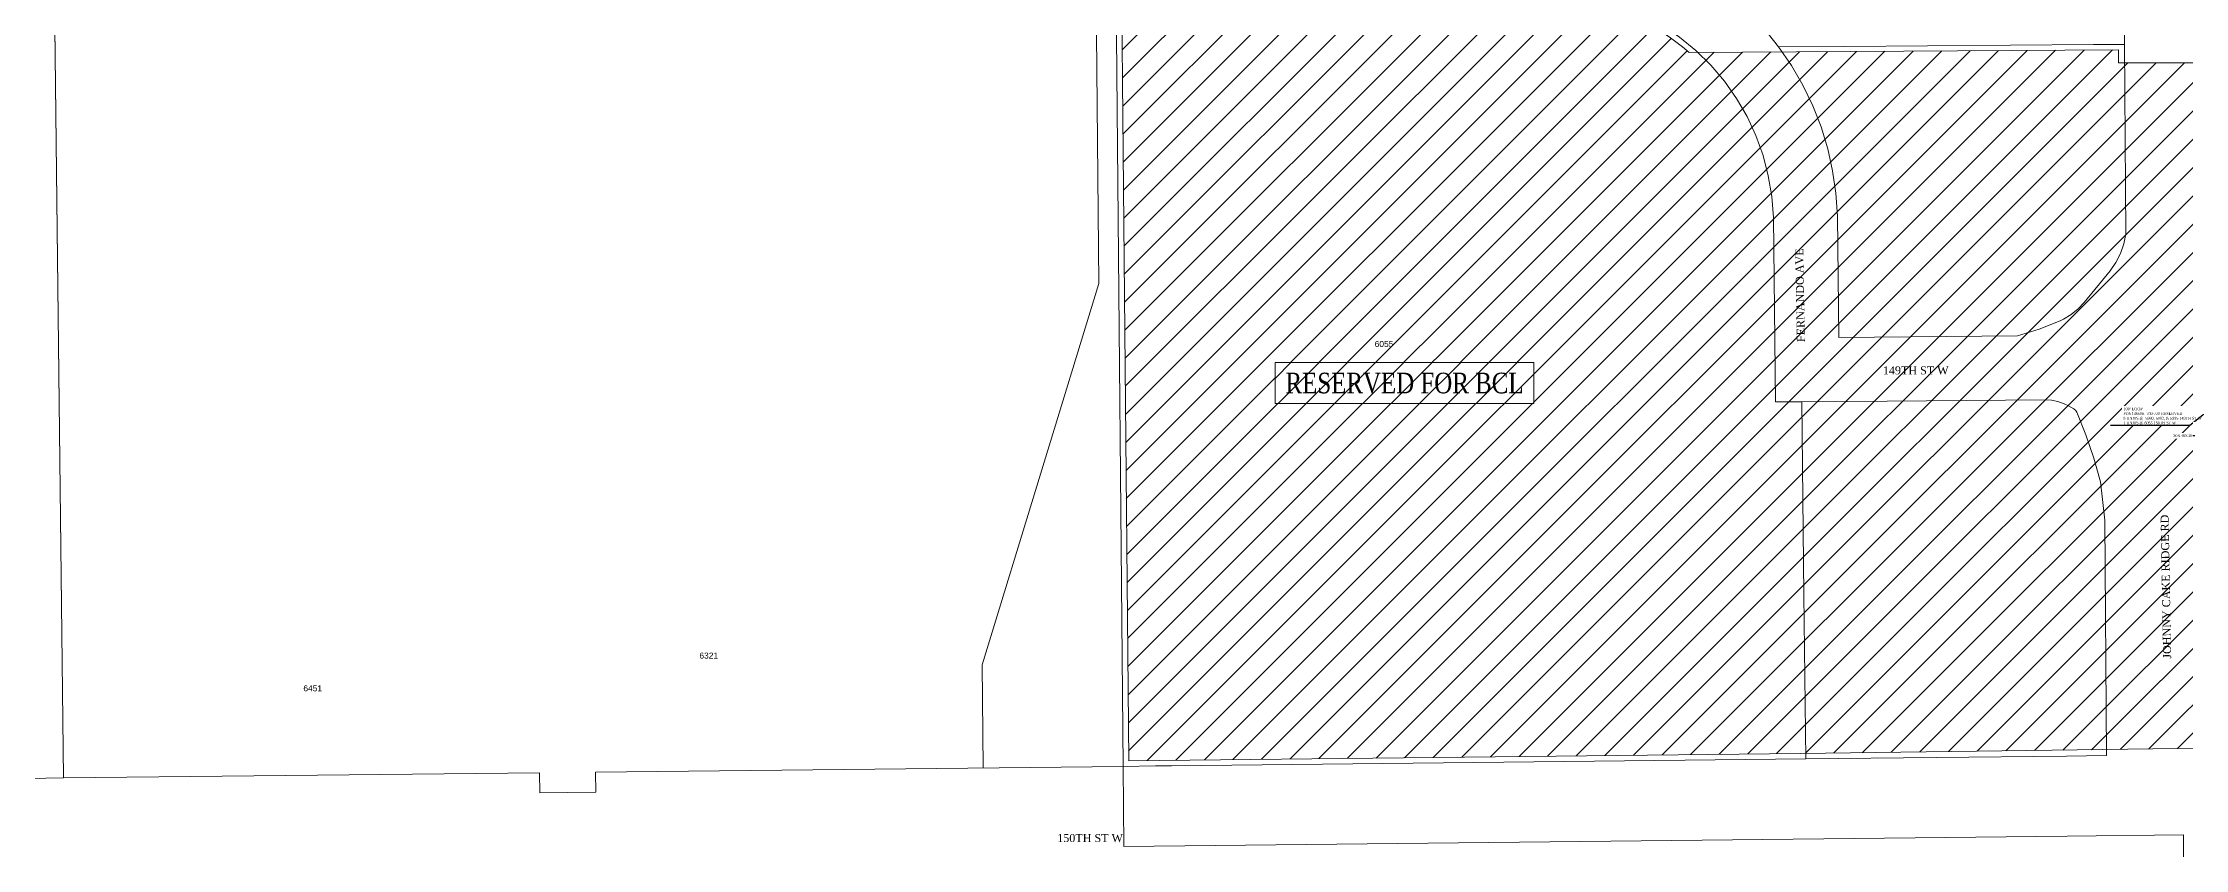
# Model space of a CAD drawing. Header units: feet. Extents: x 865220 to 2843432, y -2240498 to 970288.
# Drawn here: x 2833243 to 2835920, y 960467 to 961475 of the extents above; entities that cross this region are included whole.
import ezdxf
from ezdxf import colors
from ezdxf.entities.mleader import LeaderData, LeaderLine
from ezdxf.enums import TextEntityAlignment as Align
from ezdxf.math import Vec2, Vec3

# ---------------------------------------------------------------- set-up
doc = ezdxf.new("R2010")
doc.units = ezdxf.units.FT
doc.header["$LTSCALE"] = 0.015
doc.header["$MEASUREMENT"] = 0
for name, color, linetype in [('Dakota County Addresses', 7, 'Continuous'), ('Dakota County Parcels', 7, 'Continuous'), ('DETAIL', 7, 'Continuous'), ('NOTES', 7, 'Continuous'), ('STREET NAME', 7, 'Continuous')]:
    doc.layers.add(name, color=color, linetype=linetype)
doc.styles.add('Dimensions 100', font='arial.ttf')
doc.styles.add('SIMPLEX', font='times.ttf', dxfattribs={"width": 0.8})
doc.styles.get("Standard").update_dxf_attribs({"font": 'times.ttf'})

# ---------------------------------------------------------------- blocks, each defined once
blk = doc.blocks.new('ACMAP_ANN_TEMPLATE_Dakota County Addresses')
at = {"layer": 'Dakota County Addresses', "style": 'Dimensions 100'}
blk.add_attdef('DakotaCountyAddress', text='', height=50, dxfattribs=at).set_placement((0, 0), align=Align.CENTER)

msp = doc.modelspace()

# ---------------------------------------------------------------- linework, layer by layer
at = {"layer": 'Dakota County Parcels', "lineweight": 5, "ltscale": 100}
for p, q in [((2834562.2, 961173.9), (2834552.3, 962256.6)), ((2834577.2, 962264.3), (2834584.8, 961436.7)), ((2835840.6, 961959.5), (2835843.9, 961472.6)), ((2833268.7, 960555.9), (2833255.7, 961674.7)), ((2835843.9, 961472.6), (2835845.5, 961235.8)), ((2834584.8, 961436.7), (2834592.8, 960570.3)), ((2835405.3, 961256.4), (2835407.8, 961025.7)), ((2835485.3, 961258.1), (2835486.9, 961106.4)), ((2834416.6, 960697.3), (2834562.2, 961173.9)), ((2835825.9, 961189.8), (2835793.4, 961150.2)), ((2835763.7, 961127.2), (2835767.9, 961129.3)), ((2835710.5, 961108.2), (2835486.9, 961106.4)), ((2835440.8, 961026), (2835407.8, 961025.7)), ((2835497.8, 961026.5), (2835440.8, 961026)), ((2835440.8, 961026), (2835443.4, 960784.8)), ((2835744.7, 961028.5), (2835497.8, 961026.5)), ((2835774.1, 961020.9), (2835768.7, 961023.6)), ((2835774.1, 961020.9), (2835780.5, 961017.3)), ((2835819.4, 960878), (2835814.1, 960925.9)), ((2835819.4, 960878), (2835821.5, 960583.7)), ((2835443.4, 960784.8), (2835445.7, 960579.6)), ((2834417.8, 960568.4), (2834416.6, 960697.3)), ((2835771.6, 960583.2), (2835821.5, 960583.7)), ((2833268.7, 960555.9), (2833863.6, 960562.4)), ((2833863.6, 960562.4), (2833863.8, 960537.4)), ((2833933.6, 960563.2), (2834592.8, 960570.3)), ((2833933.6, 960563.2), (2833933.8, 960538.2)), ((2834592.8, 960570.3), (2834633.1, 960570.8)), ((2834592.8, 960570.3), (2834593.7, 960470.3)), ((2834633.1, 960570.8), (2834653.1, 960571)), ((2834653.1, 960571), (2835445.7, 960579.6)), ((2835445.7, 960579.6), (2835771.6, 960583.2)), ((2833863.8, 960537.4), (2833933.8, 960538.2)), ((2834593.7, 960470.3), (2835772.3, 960483.2)), ((2834593.7, 960470.3), (2835772.3, 960483.2)), ((2835772.3, 960483.2), (2835917.6, 960484.7)), ((2835772.3, 960483.2), (2835917.6, 960484.7)), ((2835922.8, 959934.8), (2835917.6, 960484.7)), ((2834593.7, 960470.3), (2834593.7, 960470.3))]:
    msp.add_line(p, q, dxfattribs=at)
for points in [[(2833244, 962677.7), (2833245.3, 962567.9), (2833250.2, 962144.5), (2833251, 962079.1), (2833251.4, 962044.5), (2833254.4, 961779.1), (2833255.7, 961674.7), (2833268.7, 960555.9)], [(2835411.8, 961469.5), (2835392.7, 961493.2), (2835371.7, 961515.2), (2835349, 961535.4), (2835324.7, 961553.8), (2835299, 961570), (2835272, 961584.2), (2835244, 961596)], [(2835405.3, 961256.4), (2835403.3, 961282.6), (2835398.9, 961308.5), (2835392.3, 961333.9), (2835383.4, 961358.6), (2835372.3, 961382.4), (2835359.1, 961405.1), (2835344, 961426.6), (2835327, 961446.6), (2835308.2, 961465), (2835287.9, 961481.6), (2835266.2, 961496.4), (2835243.3, 961509.2), (2835219.3, 961519.8), (2835194.4, 961528.3), (2835168.9, 961534.5), (2835143, 961538.4)], [(2835411.8, 961469.5), (2835494.2, 961470.1), (2835805.3, 961472.3), (2835843.9, 961472.6)], [(2835485.3, 961258.1), (2835483.4, 961286.5), (2835479.3, 961314.6), (2835473.1, 961342.3), (2835464.8, 961369.4), (2835454.4, 961395.9), (2835442.1, 961421.5), (2835427.9, 961446.1), (2835411.8, 961469.5)], [(2835825.9, 961189.8), (2835833.2, 961200.2), (2835838.9, 961211.4), (2835843.1, 961223.4), (2835845.5, 961235.8)], [(2835767.9, 961129.3), (2835777.3, 961135.1), (2835785.9, 961142.1), (2835793.4, 961150.2)], [(2835710.5, 961108.2), (2835737.5, 961116.6), (2835763.7, 961127.2)], [(2835768.7, 961023.6), (2835760.9, 961026.4), (2835752.9, 961028), (2835744.7, 961028.5)], [(2835784.3, 961013), (2835783.7, 961014.3), (2835782.8, 961015.5), (2835781.7, 961016.5), (2835780.5, 961017.3)], [(2835814.1, 960925.9), (2835805.7, 960955.4), (2835795.8, 960984.5), (2835784.3, 961013)], [(2833215, 960555.3), (2833246.6, 960555.7), (2833268.7, 960555.9)]]:
    msp.add_lwpolyline(points, dxfattribs=at)

# ---------------------------------------------------------------- block references
at = {"layer": 'Dakota County Addresses', "lineweight": 5, "ltscale": 100, "xscale": 0.15, "yscale": 0.15, "zscale": 0.15}
for p, values in [((2834918.7, 961094.4), {'DakotaCountyAddress': '6055'}), ((2834074.9, 960705), {'DakotaCountyAddress': '6321'}), ((2833580, 960664.1), {'DakotaCountyAddress': '6451'})]:
    msp.add_blockref('ACMAP_ANN_TEMPLATE_Dakota County Addresses', p, dxfattribs=at).add_auto_attribs(values)

# ---------------------------------------------------------------- texts
at = {"layer": 'NOTES', "color": 5, "lineweight": 5, "ltscale": 100, "insert": (2834795.6, 961062.3), "char_height": 25.761, "attachment_point": 1, "style": 'SIMPLEX', "bg_fill": 19, "box_fill_scale": 1.5, "bg_fill_color": 256, "bg_fill_transparency": 0}
msp.add_mtext('RESERVED FOR BCL', dxfattribs=at)
at = {"layer": 'STREET NAME', "lineweight": 5, "ltscale": 100, "insert": (2835434.6, 961100.5), "char_height": 10, "attachment_point": 1, "rotation": 91.0303}
msp.add_mtext('FERNANDO AVE', dxfattribs=at)
at = {"layer": 'STREET NAME', "lineweight": 5, "ltscale": 100, "char_height": 10, "attachment_point": 1}
for s, insert in [('149TH ST W', (2835542, 961070.2)), ('150TH ST W', (2834510.3, 960485.7))]:
    msp.add_mtext(s, dxfattribs=dict(at, insert=insert))

# ---------------------------------------------------------------- next in the draw order: hatches: boundary and pattern name
at = {"layer": 'NOTES', "ltscale": 100, "transparency": 33554623}
h = msp.add_hatch(dxfattribs=at)
h.set_pattern_fill('ANSI31', color=5, scale=200)
edge = h.paths.add_edge_path()
edge.add_line((2837622.8, 961422.9), (2838025.9, 961426.1))
edge.add_line((2838025.9, 961426.1), (2838025.6, 961468.6))
edge.add_line((2838025.6, 961468.6), (2838233.8, 961470.3))
edge.add_line((2838233.8, 961470.3), (2838236.9, 961525.4))
edge.add_line((2838236.9, 961525.4), (2838473, 961527.4))
edge.add_line((2838473, 961527.4), (2838453.1, 961243.7))
edge.add_line((2838453.1, 961243.7), (2838446.9, 961163.7))
edge.add_arc((2842872.8, 960754.4), 4444.7, 174.7159, 180.9674)
edge.add_line((2838428.7, 960679.3), (2838398, 960656.5))
edge.add_line((2838398, 960656.5), (2838161, 960652.4))
edge.add_line((2838161, 960652.4), (2837809.4, 960633.7))
edge.add_line((2837809.4, 960633.7), (2837809.5, 960608.5))
edge.add_line((2837809.5, 960608.5), (2837511.6, 960589.2))
edge.add_line((2837511.6, 960589.2), (2837512.1, 960613.5))
edge.add_line((2837512.1, 960613.5), (2837247.7, 960606.8))
edge.add_line((2837247.7, 960606.8), (2837243, 961316.9))
edge.add_line((2837243, 961316.9), (2837621.3, 961316.9))
edge.add_line((2837621.3, 961316.9), (2837622.8, 961422.9))
edge = h.paths.add_edge_path()
edge.add_line((2837528.8, 961330.9), (2837228.9, 961328.9))
edge.add_line((2837228.9, 961328.9), (2837228.9, 961322.1))
edge.add_line((2837228.9, 961322.1), (2836960.1, 961266.4))
edge.add_line((2836960.1, 961266.4), (2836807.4, 962002.4))
edge.add_line((2836807.4, 962002.4), (2837238.4, 962007.1))
edge.add_line((2837238.4, 962007.1), (2837238.2, 962048))
edge.add_line((2837238.2, 962048), (2837236.1, 962365.5))
edge.add_arc((2837612.3, 962924.3), 673.7, 236.0485, 257.8595)
edge.add_arc((2837353.9, 961721.1), 557, 57.0647, 77.9022, ccw=False)
edge.add_line((2837656.7, 962188.5), (2837749.9, 962112.5))
edge.add_line((2837749.9, 962112.5), (2837770.7, 962091.9))
edge.add_line((2837770.7, 962091.9), (2837795.8, 962067.1))
edge.add_arc((2838276.6, 962529.9), 667.4, 223.909, 267.7805)
edge.add_line((2838250.8, 961863.1), (2838474.4, 961863.5))
edge.add_line((2838474.4, 961863.5), (2838473.6, 961541.3))
edge.add_line((2838473.6, 961541.3), (2838223.7, 961539.3))
edge.add_line((2838223.7, 961539.3), (2838220.6, 961484.2))
edge.add_line((2838220.6, 961484.2), (2838011.5, 961482.5))
edge.add_line((2838011.5, 961482.5), (2838011.8, 961440))
edge.add_line((2838011.8, 961440), (2837529.1, 961436.2))
edge.add_line((2837529.1, 961436.2), (2837528.8, 961330.9))
edge = h.paths.add_edge_path()
edge.add_line((2835438.6, 960586.5), (2835973.8, 960593.3))
edge.add_line((2835973.8, 960593.3), (2836254.9, 960595.5))
edge.add_line((2836254.9, 960595.5), (2836389.8, 960876.8))
edge.add_line((2836389.8, 960876.8), (2836289.1, 960925))
edge.add_line((2836289.1, 960925), (2836311.7, 961010))
edge.add_line((2836311.7, 961010), (2836433, 961263))
edge.add_line((2836433, 961263), (2835968.1, 961449.6))
edge.add_line((2835968.1, 961449.6), (2835836.7, 961449.5))
edge.add_line((2835836.7, 961449.5), (2835836.7, 961465.7))
edge.add_line((2835836.7, 961465.7), (2835299.9, 961462.6))
edge.add_arc((2835112, 961246.4), 286.5, 49.0127, 82.7525)
edge.add_arc((2835182.6, 961909.4), 380.4, 205.9623, 264.802, ccw=False)
edge.add_line((2834840.6, 961742.9), (2834589, 961740.6))
edge.add_line((2834589, 961740.6), (2834599.7, 960577.4))
edge.add_line((2834599.7, 960577.4), (2835438.6, 960586.5))

# ---------------------------------------------------------------- next in the draw order: linework, layer by layer
at = {"layer": 'NOTES', "color": 5, "lineweight": 5, "ltscale": 100, "flags": 128}
msp.add_lwpolyline([(2835438.6, 960586.5), (2835973.8, 960593.3), (2836254.9, 960595.5), (2836389.8, 960876.8), (2836289.1, 960925), (2836311.7, 961010), (2836433, 961263), (2835968.1, 961449.6), (2835836.7, 961449.5), (2835836.7, 961465.7), (2835299.9, 961462.6, 0.14829), (2835148.1, 961530.6, -0.26253), (2834840.6, 961742.9), (2834589, 961740.6), (2834599.7, 960577.4)], format="xyb", close=True, dxfattribs=at)

# ---------------------------------------------------------------- next in the draw order: leaders
at = {"layer": 'DETAIL', "lineweight": 5, "ltscale": 100}
ml = msp.add_multileader_mtext('Standard', dxfattribs=at)
ml.set_content('30X48X36', color=256)
ml.set_leader_properties()
ml.build(insert=Vec2(0, 0))
ml.multileader.update_dxf_attribs({"has_text_frame": 1, "text_left_attachment_type": 2, "text_right_attachment_type": 2, "dogleg_length": 3})
ctx = ml.context
ctx.base_point, ctx.char_height, ctx.landing_gap_size, ctx.plane_origin = Vec3(2835903.9, 960983.5), 3.5, 1.5, Vec3(2835980.6, 961061.8)
ctx.left_attachment, ctx.right_attachment, ctx.text_align_type = 2, 2, 1
notes = []
notes.append((ctx, [(0, (1, 1, 0), (2835932.5, 960983.5), (-1, 0), 3, [(0, [(2835965.8, 961028.8)], 0, [])])]))
ctx.mtext.insert, ctx.mtext.alignment, ctx.mtext.flow_direction = Vec3(2835916.7, 960985.3), 2, 5
ctx.mtext.has_bg_fill, ctx.mtext.bg_color, ctx.mtext.bg_scale_factor, ctx.mtext.bg_transparency, ctx.mtext.use_window_bg_color = 1, -1027028792, 1.5, 0, 1
for ctx, leaders in notes:
    for number, flags, end, landing, length, lines in leaders:
        leader = LeaderData()
        leader.index, (leader.has_last_leader_line, leader.has_dogleg_vector, leader.attachment_direction) = number, flags
        leader.last_leader_point, leader.dogleg_vector, leader.dogleg_length = Vec3(end), Vec3(landing), length
        for number, points, colour, breaks in lines:
            line = LeaderLine()
            line.index, line.vertices, line.color, line.breaks = number, Vec3.list(points), colors.encode_raw_color(colour), breaks
            leader.lines.append(line)
        ctx.leaders.append(leader)

# ---------------------------------------------------------------- next in the draw order: leaders
ml = msp.add_multileader_mtext('Standard', dxfattribs=at)
ml.set_content("100' LOOP\\P{\\W0.8;PON14650E, 709-720 RESERVED\\P8 UNITS @  5980, 5992, & 5995 149TH ST W\\P1 UNITS @ 6055 150TH ST W }", color=256)
ml.set_leader_properties()
ml.build(insert=Vec2(0, 0))
ml.multileader.update_dxf_attribs({"text_left_attachment_type": 5, "text_right_attachment_type": 5, "dogleg_length": 3})
ctx = ml.context
ctx.base_point, ctx.char_height, ctx.landing_gap_size, ctx.plane_origin = Vec3(2835841.1, 960996.5), 3.5, 1.5, Vec3(2835999.5, 961062.6)
ctx.left_attachment, ctx.right_attachment = 5, 5
notes = []
notes.append((ctx, [(0, (1, 1, 0), (2835925.7, 960996.5), (-1, 0), 3, [(0, [(2835965.8, 961028.8)], 0, [])])]))
ctx.mtext.insert, ctx.mtext.flow_direction = Vec3(2835842.6, 961018.8), 5
ctx.mtext.has_bg_fill, ctx.mtext.bg_color, ctx.mtext.bg_scale_factor, ctx.mtext.bg_transparency, ctx.mtext.use_window_bg_color = 1, -1027028792, 1.5, 0, 1
for ctx, leaders in notes:
    for number, flags, end, landing, length, lines in leaders:
        leader = LeaderData()
        leader.index, (leader.has_last_leader_line, leader.has_dogleg_vector, leader.attachment_direction) = number, flags
        leader.last_leader_point, leader.dogleg_vector, leader.dogleg_length = Vec3(end), Vec3(landing), length
        for number, points, colour, breaks in lines:
            line = LeaderLine()
            line.index, line.vertices, line.color, line.breaks = number, Vec3.list(points), colors.encode_raw_color(colour), breaks
            leader.lines.append(line)
        ctx.leaders.append(leader)

# ---------------------------------------------------------------- next in the draw order: texts
at = {"layer": 'STREET NAME', "lineweight": 5, "ltscale": 100, "insert": (2835892.3, 960704.8), "char_height": 10, "attachment_point": 1, "rotation": 91.0303}
msp.add_mtext('JOHNNY CAKE RIDGE RD', dxfattribs=at)

doc.saveas('drawing.dxf')
